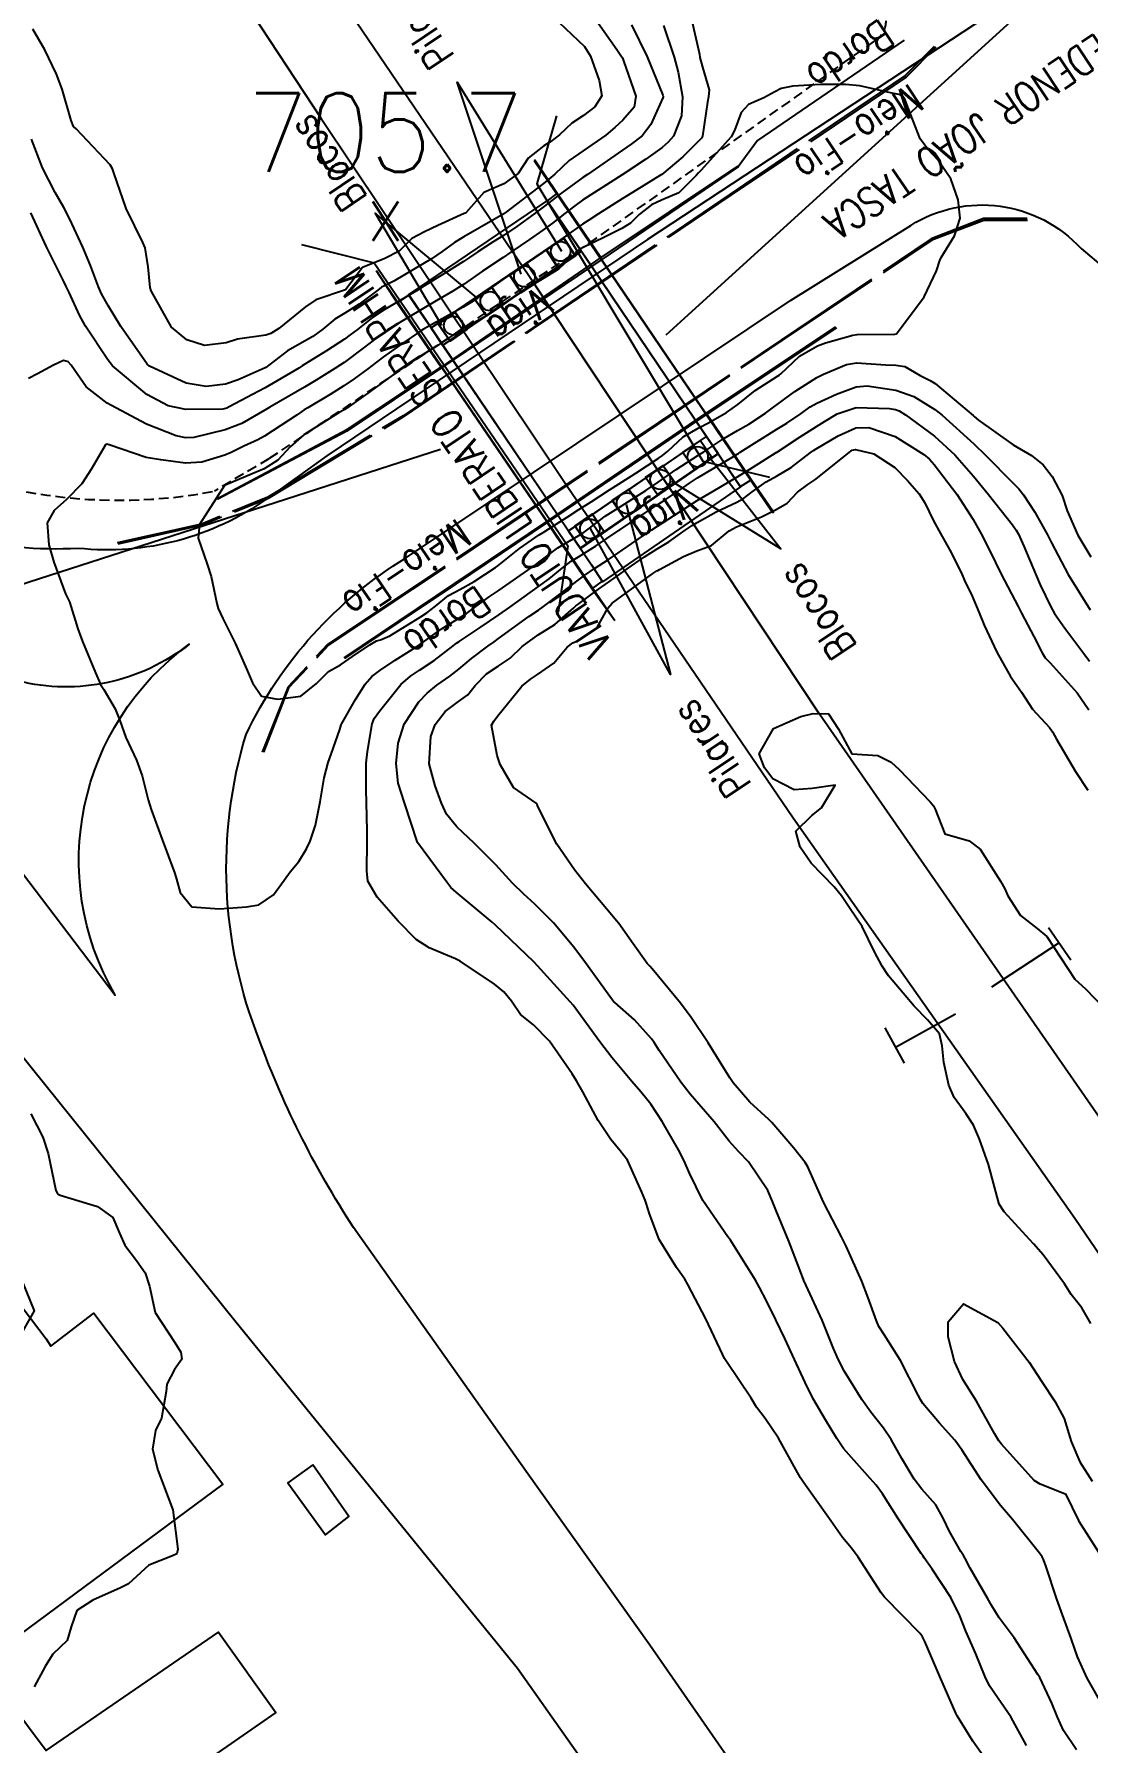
# Model space of a CAD drawing. Header units: metres. Extents: x 292545 to 299085, y 7450245 to 7463078.
# Drawn here: x 298213.5 to 298267, y 7451645.1 to 7451731.9 of the extents above; entities that cross this region are included whole.
import ezdxf
from ezdxf.enums import TextEntityAlignment as Align

# ---------------------------------------------------------------- set-up
doc = ezdxf.new("R2010")
doc.units = ezdxf.units.M
for name, pattern in [('CONTINUO', [0]), ('DASHED', [0.75, 0.5, -0.25]), ('TRACEJADO', [8.7, 8, -0.7])]:
    doc.linetypes.add(name, pattern=pattern)
for name, color, linetype in [('BLOCO', 45, 'Continuous'), ('BORDO', 45, 'CONTINUO'), ('Canteiro', 45, 'DASHED'), ('Curvas de Nivel 1m', 11, 'Continuous'), ('Curvas de Nivel 5m', 15, 'Continuous'), ('Edificações', 30, 'Continuous'), ('Linha Férrea', 20, 'Continuous'), ('MEIO-FIO', 45, 'Continuous'), ('P.I.', 45, 'CONTINUO'), ('PILAR', 45, 'Continuous'), ('Pontes e viadutos', 190, 'Continuous'), ('Pontos Cotados', 45, 'Continuous'), ('Pórtico', 62, 'Continuous'), ('TEXTO', 45, 'Continuous'), ('Vias Primárias', 230, 'Continuous'), ('VIGA', 190, 'Continuous')]:
    doc.layers.add(name, color=color, linetype=linetype)
doc.styles.add('ROMANS', font='romans', dxfattribs={"height": 0.2})
doc.styles.add('Style-STANDARD', font='STANDARD.shx')

# ---------------------------------------------------------------- blocks, each defined once
blk = doc.blocks.new('ELVTXT_71')
at = {"layer": 'Pontos Cotados', "linetype": 'Continuous', "style": 'Style-STANDARD'}
for s, height, p in [('705.7', 4, (0, 4)), ('x', 3, (0, 0))]:
    blk.add_text(s, height=height, dxfattribs=at).set_placement(p, align=Align.MIDDLE_CENTER)

msp = doc.modelspace()

# ---------------------------------------------------------------- linework, layer by layer
at = {"layer": 'BLOCO', "linetype": 'CONTINUO'}
for points in [[(298239.503, 7451720.906, 703.566), (298239.497, 7451720.908, 702.832), (298240.386, 7451721.497, 702.851)], [(298240.085, 7451720.026, 703.559), (298240.085, 7451720.02, 702.832), (298239.497, 7451720.908, 702.832)], [(298240.383, 7451721.488, 703.566), (298240.386, 7451721.497, 702.851), (298240.973, 7451720.607, 702.834)], [(298238.518, 7451720.197, 703.556), (298238.522, 7451720.206, 702.841), (298237.633, 7451719.617, 702.822)], [(298239.1, 7451719.317, 703.567), (298239.108, 7451719.316, 702.824), (298238.522, 7451720.206, 702.841)], [(298240.965, 7451720.609, 703.577), (298240.973, 7451720.607, 702.834), (298240.085, 7451720.02, 702.832)], [(298236.712, 7451719.017, 703.531), (298236.714, 7451719.027, 702.797), (298235.856, 7451718.43, 702.8)], [(298237.307, 7451718.156, 703.531), (298237.32, 7451718.151, 702.797), (298236.714, 7451719.027, 702.797)], [(298237.638, 7451719.615, 703.556), (298237.633, 7451719.617, 702.822), (298238.22, 7451718.729, 702.822)], [(298238.22, 7451718.735, 703.549), (298238.22, 7451718.729, 702.822), (298239.108, 7451719.316, 702.824)], [(298235.86, 7451718.429, 703.542), (298235.856, 7451718.43, 702.8), (298236.456, 7451717.564, 702.805)], [(298236.456, 7451717.567, 703.535), (298236.456, 7451717.564, 702.805), (298237.32, 7451718.151, 702.797)], [(298234.869, 7451717.733, 703.554), (298234.871, 7451717.742, 702.82), (298234.014, 7451717.145, 702.823)], [(298235.465, 7451716.871, 703.554), (298235.477, 7451716.866, 702.82), (298234.871, 7451717.742, 702.82)], [(298234.017, 7451717.144, 703.565), (298234.014, 7451717.145, 702.823), (298234.613, 7451716.279, 702.828)], [(298234.613, 7451716.282, 703.558), (298234.613, 7451716.279, 702.828), (298235.477, 7451716.866, 702.82)], [(298247.298, 7451711.225, 703.565), (298247.302, 7451711.233, 702.793), (298246.419, 7451710.633, 702.801)], [(298247.893, 7451710.367, 703.54), (298247.9, 7451710.365, 702.798), (298247.302, 7451711.233, 702.793)], [(298246.43, 7451710.624, 703.558), (298246.419, 7451710.633, 702.801), (298247.024, 7451709.756, 702.801)], [(298247.025, 7451709.766, 703.558), (298247.024, 7451709.756, 702.801), (298247.9, 7451710.365, 702.798)], [(298245.414, 7451709.959, 703.562), (298245.417, 7451709.967, 702.79), (298244.535, 7451709.367, 702.801)], [(298246.008, 7451709.101, 703.543), (298246.016, 7451709.099, 702.79), (298245.417, 7451709.967, 702.79)], [(298243.686, 7451708.742, 703.537), (298243.688, 7451708.753, 702.783), (298242.842, 7451708.186, 702.785)], [(298244.284, 7451707.855, 703.517), (298244.302, 7451707.85, 702.783), (298243.688, 7451708.753, 702.783)], [(298244.546, 7451709.357, 703.557), (298244.535, 7451709.367, 702.801), (298245.139, 7451708.489, 702.801)], [(298245.14, 7451708.5, 703.557), (298245.139, 7451708.489, 702.801), (298246.016, 7451709.099, 702.79)], [(298242.857, 7451708.185, 703.538), (298242.842, 7451708.186, 702.785), (298243.451, 7451707.287, 702.785)], [(298243.455, 7451707.299, 703.508), (298243.451, 7451707.287, 702.785), (298244.302, 7451707.85, 702.783)], [(298241.823, 7451707.495, 703.532), (298241.825, 7451707.506, 702.778), (298240.941, 7451706.911, 702.78)], [(298240.956, 7451706.91, 703.532), (298240.941, 7451706.911, 702.78), (298241.551, 7451706.013, 702.79)], [(298242.421, 7451706.609, 703.513), (298242.439, 7451706.604, 702.778), (298241.825, 7451707.506, 702.778)], [(298241.554, 7451706.024, 703.513), (298241.551, 7451706.013, 702.79), (298242.439, 7451706.604, 702.778)]]:
    msp.add_polyline3d(points, dxfattribs=at)
for points in [[(298240.965, 7451720.609, 703.577), (298240.383, 7451721.488, 703.566), (298239.503, 7451720.906, 703.566), (298240.085, 7451720.026, 703.559)], [(298238.22, 7451718.735, 703.549), (298239.1, 7451719.317, 703.567), (298238.518, 7451720.197, 703.556), (298237.638, 7451719.615, 703.556)], [(298236.456, 7451717.567, 703.535), (298235.86, 7451718.429, 703.542), (298236.712, 7451719.017, 703.531), (298237.307, 7451718.156, 703.531)], [(298234.613, 7451716.282, 703.558), (298234.017, 7451717.144, 703.565), (298234.869, 7451717.733, 703.554), (298235.465, 7451716.871, 703.554)], [(298247.298, 7451711.225, 703.565), (298246.43, 7451710.624, 703.558), (298247.025, 7451709.766, 703.558), (298247.893, 7451710.367, 703.54)], [(298245.14, 7451708.5, 703.557), (298246.008, 7451709.101, 703.543), (298245.414, 7451709.959, 703.562), (298244.546, 7451709.357, 703.557)], [(298243.455, 7451707.299, 703.508), (298244.284, 7451707.855, 703.517), (298243.686, 7451708.742, 703.537), (298242.857, 7451708.185, 703.538)], [(298241.554, 7451706.024, 703.513), (298242.421, 7451706.609, 703.513), (298241.823, 7451707.495, 703.532), (298240.956, 7451706.91, 703.532)]]:
    msp.add_polyline3d(points, close=True, dxfattribs=at)
at = {"layer": 'BORDO', "linetype": 'CONTINUO'}
for points in [[(298257.651, 7451731.541, 700.226), (298250.213, 7451726.45, 699.549), (298249.227, 7451725.128, 699.443), (298242.319, 7451720.425, 698.98)], [(298249.197, 7451725.162, 699.604), (298242.255, 7451720.516, 699.225)], [(298254.174, 7451717.009, 699.424), (298247.59, 7451712.623, 698.974)], [(298254.223, 7451716.948, 699.538), (298247.647, 7451712.564, 699.202)], [(298234.165, 7451714.952, 699.16), (298229.333, 7451711.753, 699.166), (298222.782, 7451708.255, 699.862)], [(298234.181, 7451714.922, 698.8), (298229.381, 7451711.711, 698.988), (298222.822, 7451708.252, 699.739)], [(298239.5, 7451707.118, 698.841), (298234.807, 7451703.963, 699.009), (298229.215, 7451700.203, 699.464)], [(298239.537, 7451707.07, 699.183), (298234.879, 7451703.931, 699.308), (298229.251, 7451700.17, 699.53)]]:
    msp.add_polyline3d(points, dxfattribs=at)
at = {"layer": 'Canteiro'}
msp.add_lwpolyline([(298256.567, 7451733.214, -0.415748), (298256.129, 7451731.496), (298242.021, 7451721.492), (298225.415, 7451710.302), (298222.66, 7451708.665, -0.16967), (298206.041, 7451711.076), (298195.503, 7451720.724), (298184.59, 7451732.993, -0.165764), (298181.518, 7451760.729, -0.09282), (298186.34, 7451774.595), (298199.974, 7451782.414, -0.315888), (298205.53, 7451782.207, 0.083652), (298211.359, 7451779.155, 0.077936), (298245.613, 7451765.281, -0.411119), (298246.786, 7451764.324, 0.049147), (298250.419, 7451748.513, 0.037256), (298256.567, 7451733.214, 0.078288)], format="xyb", dxfattribs=at)
at = {"layer": 'Curvas de Nivel 1m', "flags": 128}
for points, elevation in [([(298245.447, 7451732.293), (298245.977, 7451730.684), (298246.182, 7451729.916), (298246.407, 7451728.68), (298246.356, 7451727.712), (298245.944, 7451726.684), (298245.687, 7451726.369), (298245.367, 7451726.1), (298244.553, 7451725.506), (298243.353, 7451724.722), (298243.337, 7451724.71), (298241.34, 7451723.426), (298240.938, 7451723.143), (298240.431, 7451722.749), (298239.815, 7451722.266), (298239.32, 7451721.909), (298238.649, 7451721.434), (298237.702, 7451720.784), (298237.3, 7451720.515), (298236.266, 7451719.828), (298235.286, 7451719.155), (298235.077, 7451719.02), (298234.749, 7451718.815), (298233.829, 7451718.273), (298233.274, 7451717.95), (298231.441, 7451716.857), (298231.334, 7451716.787), (298231.261, 7451716.734), (298230.208, 7451715.911), (298229.238, 7451715.194), (298229.049, 7451715.068), (298228.762, 7451714.885), (298227.823, 7451714.298), (298227.223, 7451713.942), (298225.463, 7451712.926), (298225.211, 7451712.776), (298224.043, 7451712.103), (298223.201, 7451711.768), (298221.602, 7451711.379), (298221.197, 7451711.364), (298220.707, 7451711.476), (298219.204, 7451712.064), (298217.396, 7451713.018), (298217.214, 7451713.124), (298216.145, 7451713.959), (298215.382, 7451715.048), (298215.236, 7451715.232), (298214.988, 7451715.301), (298214.493, 7451715.057), (298213.675, 7451714.619), (298213.226, 7451714.375)], 702), ([(298243.82, 7451732.333), (298244.619, 7451730.698), (298245.404, 7451728.754), (298245.422, 7451728.69), (298245.421, 7451728.672), (298245.402, 7451728.618), (298244.804, 7451727.273), (298244.353, 7451726.7), (298243.808, 7451726.266), (298243.365, 7451725.96), (298241.588, 7451724.736), (298241.351, 7451724.576), (298240.287, 7451723.807), (298239.336, 7451723.08), (298238.93, 7451722.766), (298238.003, 7451722.1), (298237.316, 7451721.643), (298236.793, 7451721.313), (298236.018, 7451720.803), (298235.594, 7451720.513), (298235.298, 7451720.321), (298234.376, 7451719.735), (298233.285, 7451719.061), (298232.914, 7451718.836), (298231.273, 7451717.871), (298230.668, 7451717.467), (298229.911, 7451716.874), (298229.548, 7451716.588), (298229.255, 7451716.378), (298228.344, 7451715.791), (298227.236, 7451715.1), (298227.114, 7451715.023), (298226.932, 7451714.905), (298225.223, 7451713.903), (298224.586, 7451713.57), (298223.402, 7451712.948), (298223.281, 7451712.88), (298223.212, 7451712.854), (298223.089, 7451712.829), (298221.211, 7451712.812), (298220.309, 7451712.989), (298219.219, 7451713.564), (298217.487, 7451715.017), (298217.237, 7451715.321), (298216.11, 7451717.037), (298215.812, 7451717.586), (298215.28, 7451718.751), (298215.134, 7451719.051), (298214.972, 7451719.369), (298214.14, 7451721.062), (298213.33, 7451722.78)], 703), ([(298241.907, 7451732.733), (298243.072, 7451731.072), (298243.313, 7451730.712), (298243.355, 7451730.644), (298243.421, 7451730.506), (298244.044, 7451728.704), (298243.949, 7451728.15), (298243.385, 7451727.493), (298242.977, 7451727.118), (298242.525, 7451726.723), (298241.365, 7451725.928), (298240.659, 7451725.447), (298239.923, 7451724.754), (298239.62, 7451724.487), (298239.348, 7451724.282), (298237.405, 7451722.789), (298237.366, 7451722.756), (298237.332, 7451722.739), (298236.1, 7451722.024), (298235.314, 7451721.562), (298234.845, 7451721.279), (298234.203, 7451720.821), (298233.67, 7451720.456), (298233.297, 7451720.229), (298231.751, 7451719.316), (298231.285, 7451719.086), (298231.136, 7451719.009), (298230.943, 7451718.863), (298229.992, 7451718.156), (298229.271, 7451717.694), (298228.769, 7451717.384), (298228.15, 7451716.891), (298227.643, 7451716.511), (298227.254, 7451716.293), (298226.37, 7451715.789), (298225.261, 7451714.93), (298225.233, 7451714.913), (298223.855, 7451714.316), (298223.224, 7451714.098), (298222.229, 7451713.971), (298221.225, 7451714.15), (298219.365, 7451714.999), (298219.235, 7451715.112), (298217.911, 7451717.014), (298217.273, 7451718.049), (298216.927, 7451718.672), (298216.774, 7451719.028), (298216.37, 7451720.11), (298215.984, 7451721.04), (298215.324, 7451722.457), (298215.015, 7451723.053), (298214.574, 7451723.824), (298213.934, 7451725.064), (298213.375, 7451726.52)], 704), ([(298246.851, 7451732.676), (298247.263, 7451730.834), (298247.293, 7451730.671), (298247.418, 7451730.171), (298247.761, 7451729.019), (298247.728, 7451728.665), (298247.672, 7451728.393), (298247.426, 7451726.669), (298247.372, 7451726.572), (298246.42, 7451725.622), (298245.353, 7451724.728), (298245.33, 7451724.714), (298245.297, 7451724.691), (298244.093, 7451723.955), (298243.341, 7451723.49), (298242.147, 7451722.728), (298241.647, 7451722.417), (298241.325, 7451722.206), (298240.468, 7451721.596), (298239.303, 7451720.774), (298237.289, 7451719.401), (298236.928, 7451719.152), (298236.445, 7451718.798), (298235.778, 7451718.305), (298235.275, 7451717.999), (298234.511, 7451717.577), (298233.263, 7451716.882), (298233.184, 7451716.831), (298232.053, 7451716.046), (298231.242, 7451715.477), (298230.886, 7451715.215), (298230.433, 7451714.868), (298229.745, 7451714.358), (298229.224, 7451714.002), (298228.532, 7451713.575), (298227.392, 7451712.898), (298227.212, 7451712.786), (298226.845, 7451712.541), (298225.198, 7451711.452), (298224.863, 7451711.267), (298224.151, 7451710.94), (298223.511, 7451710.624), (298223.186, 7451710.487), (298222.011, 7451710.137), (298221.179, 7451710.084), (298219.93, 7451710.244), (298219.184, 7451710.375), (298217.304, 7451711.019), (298217.193, 7451711.041), (298217.126, 7451711.021), (298216.41, 7451709.796), (298215.929, 7451709.039), (298215.155, 7451708.239), (298214.52, 7451707.685), (298214.173, 7451707.06), (298214.248, 7451705.937), (298214.508, 7451705.056), (298215.097, 7451703.458), (298215.235, 7451703.188), (298215.299, 7451703.047), (298215.723, 7451701.684), (298215.952, 7451701.037), (298216.623, 7451699.452), (298216.804, 7451699.024), (298216.879, 7451698.86), (298217.039, 7451698.595), (298217.625, 7451697.617), (298217.853, 7451697.018), (298218.156, 7451696.155), (298218.7, 7451695.005), (298218.991, 7451694.215), (298219.299, 7451692.997), (298219.452, 7451692.512), (298220, 7451690.99), (298220.641, 7451689.269), (298220.733, 7451688.982), (298220.916, 7451688.297), (298221.508, 7451687.57), (298222.908, 7451687.463), (298224.283, 7451687.562), (298224.91, 7451687.677), (298225.653, 7451688.185), (298226.197, 7451688.917), (298226.505, 7451689.338), (298226.937, 7451689.877), (298227.331, 7451690.52), (298227.505, 7451690.902), (298227.776, 7451691.713), (298228.026, 7451692.894), (298228.216, 7451694.122), (298228.426, 7451694.889), (298228.575, 7451695.311), (298229.018, 7451696.56), (298229.088, 7451696.813), (298229.114, 7451696.879), (298229.809, 7451698.098), (298230.304, 7451698.867), (298230.649, 7451699.264), (298231.054, 7451699.567), (298231.824, 7451700.086), (298233.007, 7451700.831), (298233.073, 7451700.874), (298234.211, 7451701.69), (298235.087, 7451702.232), (298235.442, 7451702.454), (298235.924, 7451702.802), (298236.595, 7451703.298), (298237.101, 7451703.646), (298238.731, 7451704.766), (298238.95, 7451704.928), (298239.117, 7451705.061), (298240.086, 7451705.793), (298241.138, 7451706.413), (298241.343, 7451706.535), (298241.62, 7451706.735), (298242.491, 7451707.386), (298243.154, 7451707.822), (298244.544, 7451708.699), (298245.167, 7451709.124), (298246.093, 7451709.762), (298247.181, 7451710.466), (298247.491, 7451710.665), (298248.51, 7451711.333), (298249.199, 7451711.733), (298249.771, 7451712.068), (298250.621, 7451712.626), (298250.961, 7451712.877), (298251.217, 7451713.068), (298252.116, 7451713.72), (298253.231, 7451714.422), (298253.564, 7451714.595), (298254.73, 7451715.088), (298255.242, 7451715.174), (298256.724, 7451715.072), (298257.241, 7451715.058), (298257.688, 7451714.994), (298258.473, 7451714.531), (298258.981, 7451714.274), (298259.229, 7451714.126), (298261.165, 7451712.5), (298261.212, 7451712.457), (298261.436, 7451712.272), (298263.191, 7451711.021), (298264.115, 7451710.466), (298264.714, 7451709.992), (298265.172, 7451709.404), (298265.674, 7451708.445), (298265.927, 7451707.67), (298266.462, 7451706.437), (298267.126, 7451705.324)], 701), ([(298261.66, 7451644.491), (298261.138, 7451645.226), (298260.422, 7451646.382), (298260.353, 7451646.511), (298260.283, 7451646.653), (298259.47, 7451648.52), (298258.704, 7451650.293), (298258.591, 7451650.529), (298258.475, 7451650.695), (298256.662, 7451652.548), (298256.496, 7451652.758), (298255.328, 7451654.568), (298254.975, 7451655.021), (298254.533, 7451655.574), (298253.818, 7451656.587), (298252.56, 7451658.344), (298252.389, 7451658.602), (298252.15, 7451659.023), (298251.273, 7451660.613), (298250.603, 7451661.607), (298250.167, 7451662.186), (298249.889, 7451662.631), (298248.641, 7451664.505), (298248.542, 7451664.651), (298248.43, 7451664.867), (298247.588, 7451666.661), (298246.68, 7451668.405), (298246.522, 7451668.672), (298246.104, 7451669.263), (298245.229, 7451670.685), (298244.726, 7451671.999), (298244.567, 7451672.528), (298244.51, 7451672.693), (298244.347, 7451673.088), (298243.613, 7451674.707), (298243.251, 7451675.196), (298242.773, 7451675.762), (298242.12, 7451676.727), (298241.348, 7451678.184), (298241.034, 7451678.738), (298240.808, 7451679.088), (298239.663, 7451680.752), (298238.841, 7451681.589), (298238.187, 7451682.11), (298237.731, 7451682.777), (298237.334, 7451683.259), (298236.861, 7451683.639), (298235.131, 7451684.808), (298234.884, 7451684.936), (298233.543, 7451685.484), (298232.894, 7451685.915), (298231.973, 7451686.849), (298230.915, 7451688.061), (298230.445, 7451688.865), (298230.393, 7451689.403), (298230.397, 7451690.866), (298230.398, 7451691.427), (298230.373, 7451692.866), (298230.352, 7451693.494), (298230.359, 7451694.866), (298230.418, 7451695.449), (298230.663, 7451696.864), (298230.768, 7451697.12), (298231.029, 7451697.495), (298232.12, 7451698.844), (298232.605, 7451699.281), (298233.054, 7451699.576), (298233.806, 7451700.078), (298234.762, 7451700.813), (298234.943, 7451700.943), (298235.075, 7451701.034), (298236.142, 7451701.739), (298237.089, 7451702.395), (298237.637, 7451702.782), (298239.104, 7451703.82), (298239.643, 7451704.219), (298240.3, 7451704.748), (298240.759, 7451705.102), (298241.122, 7451705.335), (298241.991, 7451705.871), (298243.142, 7451706.651), (298243.183, 7451706.679), (298243.24, 7451706.719), (298245.156, 7451707.979), (298245.585, 7451708.26), (298246.199, 7451708.68), (298246.767, 7451709.074), (298247.17, 7451709.331), (298248.906, 7451710.37), (298249.182, 7451710.539), (298249.247, 7451710.575), (298249.341, 7451710.638), (298250.475, 7451711.345), (298251.201, 7451711.805), (298251.7, 7451712.121), (298252.424, 7451712.608), (298252.886, 7451712.934), (298253.218, 7451713.127), (298254.222, 7451713.584), (298255.227, 7451713.959), (298255.781, 7451714.011), (298257.225, 7451713.783), (298258.151, 7451713.464), (298259.216, 7451712.814), (298259.577, 7451712.516), (298261.191, 7451711.065), (298261.78, 7451710.494), (298263.169, 7451709.086), (298263.474, 7451708.784), (298263.715, 7451708.472), (298264.283, 7451707.591), (298264.928, 7451706.453), (298265.137, 7451706.032), (298265.983, 7451704.441), (298267.095, 7451702.644)], 702), ([(298263.86, 7451645.014), (298263.064, 7451646.474), (298262.432, 7451647.392), (298261.986, 7451648.035), (298261.764, 7451648.49), (298261.288, 7451649.67), (298260.923, 7451650.503), (298260.789, 7451650.819), (298260.484, 7451651.594), (298260.032, 7451652.515), (298259.083, 7451653.956), (298258.672, 7451654.529), (298258.615, 7451654.62), (298258.525, 7451654.763), (298257.343, 7451656.542), (298256.555, 7451657.79), (298256.236, 7451658.231), (298255.933, 7451658.559), (298254.585, 7451660.084), (298254.234, 7451660.584), (298253.661, 7451661.531), (298253.045, 7451662.596), (298252.625, 7451663.439), (298252.092, 7451664.606), (298251.6, 7451665.664), (298251.149, 7451666.615), (298250.673, 7451667.583), (298250.316, 7451668.262), (298250.108, 7451668.629), (298249.094, 7451670.257), (298248.847, 7451670.648), (298248.791, 7451670.726), (298248.715, 7451670.824), (298247.447, 7451672.663), (298246.754, 7451674.055), (298246.492, 7451674.673), (298246.202, 7451675.242), (298245.373, 7451676.684), (298244.792, 7451677.556), (298244.288, 7451678.188), (298243.839, 7451678.704), (298242.821, 7451679.923), (298242.219, 7451680.726), (298240.851, 7451682.576), (298240.714, 7451682.741), (298238.873, 7451684.76), (298236.901, 7451686.654), (298236.751, 7451686.792), (298234.918, 7451688.311), (298234.659, 7451688.552), (298234.444, 7451688.817), (298232.953, 7451690.84), (298232.302, 7451692.847), (298231.983, 7451693.845), (298231.877, 7451694.847), (298231.972, 7451695.883), (298232.284, 7451696.841), (298233.034, 7451697.965), (298233.451, 7451698.414), (298233.948, 7451698.821), (298234.592, 7451699.272), (298235.055, 7451699.63), (298235.704, 7451700.163), (298236.529, 7451700.795), (298236.846, 7451701.022), (298237.077, 7451701.18), (298238.615, 7451702.294), (298239.092, 7451702.626), (298239.169, 7451702.682), (298239.278, 7451702.758), (298240.312, 7451703.537), (298241.107, 7451704.15), (298241.444, 7451704.402), (298241.938, 7451704.732), (298242.653, 7451705.192), (298243.125, 7451705.508), (298243.837, 7451706.005), (298244.852, 7451706.694), (298245.145, 7451706.883), (298246.236, 7451707.595), (298247.158, 7451708.186), (298247.957, 7451708.658), (298249.17, 7451709.373), (298249.952, 7451709.855), (298251.161, 7451710.62), (298251.176, 7451710.627), (298252.381, 7451711.423), (298253.203, 7451711.946), (298253.608, 7451712.193), (298254.254, 7451712.584), (298255.216, 7451712.903), (298256.911, 7451712.858), (298257.215, 7451712.805), (298257.404, 7451712.737), (298257.724, 7451712.542), (298259.197, 7451711.454), (298260.226, 7451710.51), (298261.172, 7451709.429), (298261.938, 7451708.492), (298263.148, 7451706.953), (298263.346, 7451706.678), (298263.462, 7451706.475), (298263.732, 7451705.873), (298264.319, 7451704.462), (298264.565, 7451703.916), (298265.096, 7451702.8), (298265.293, 7451702.448), (298265.817, 7451701.708), (298266.773, 7451700.433), (298267.059, 7451700.039)], 703), ([(298266.407, 7451644.794), (298265.748, 7451645.772), (298265.43, 7451646.445), (298265.145, 7451647.164), (298264.534, 7451648.459), (298264.445, 7451648.622), (298263.241, 7451650.472), (298262.483, 7451651.496), (298262.102, 7451652.099), (298261.888, 7451652.489), (298261.01, 7451654.008), (298260.754, 7451654.507), (298260.668, 7451654.652), (298260.526, 7451654.852), (298259.936, 7451655.908), (298259.652, 7451656.513), (298259.255, 7451657.225), (298258.558, 7451658.027), (298258.16, 7451658.534), (298257.539, 7451659.58), (298257.001, 7451660.546), (298256.599, 7451661.123), (298255.972, 7451661.925), (298255.514, 7451662.566), (298254.634, 7451663.993), (298254.325, 7451664.583), (298254.075, 7451665.159), (298253.49, 7451666.592), (298252.681, 7451668.36), (298252.567, 7451668.601), (298252.49, 7451668.798), (298251.802, 7451670.609), (298251.151, 7451672.193), (298250.976, 7451672.618), (298250.741, 7451673.173), (298249.764, 7451674.635), (298249.258, 7451675.133), (298248.773, 7451675.681), (298248.012, 7451676.658), (298246.797, 7451678.072), (298246.325, 7451678.675), (298245.231, 7451680.282), (298244.963, 7451680.689), (298244.835, 7451680.869), (298243.979, 7451681.838), (298242.972, 7451682.718), (298242.907, 7451682.773), (298242.854, 7451682.837), (298241.492, 7451684.734), (298240.885, 7451685.53), (298239.854, 7451686.75), (298238.912, 7451687.7), (298238.354, 7451688.205), (298237.785, 7451688.777), (298236.936, 7451689.693), (298235.841, 7451690.801), (298234.961, 7451691.636), (298234.427, 7451692.277), (298234.18, 7451692.822), (298233.858, 7451693.703), (298233.556, 7451694.824), (298233.628, 7451696.21), (298233.856, 7451696.822), (298234.371, 7451697.475), (298235.035, 7451697.981), (298235.51, 7451698.334), (298235.893, 7451698.801), (298236.461, 7451699.386), (298237.058, 7451699.784), (298237.664, 7451700.181), (298238.275, 7451700.772), (298239.079, 7451701.379), (298239.932, 7451701.904), (298240.889, 7451702.742), (298240.997, 7451702.837), (298241.095, 7451702.911), (298242.149, 7451703.683), (298243.109, 7451704.362), (298243.606, 7451704.713), (298244.487, 7451705.335), (298245.129, 7451705.74), (298245.721, 7451706.097), (298246.539, 7451706.676), (298246.893, 7451706.925), (298247.147, 7451707.08), (298248.108, 7451707.611), (298249.158, 7451708.112), (298249.503, 7451708.294), (298249.948, 7451708.632), (298250.657, 7451709.136), (298251.171, 7451709.427), (298251.928, 7451709.86), (298252.885, 7451710.603), (298253.054, 7451710.732), (298253.186, 7451710.811), (298254.305, 7451711.475), (298255.202, 7451711.875), (298255.871, 7451711.896), (298257.196, 7451711.441), (298258.662, 7451710.528), (298258.939, 7451710.283), (298259.178, 7451710.02), (298260.327, 7451708.508), (298261.15, 7451707.223), (298261.57, 7451706.496), (298262.026, 7451705.594), (298262.562, 7451704.486), (298263.103, 7451703.45), (298263.436, 7451702.815), (298263.616, 7451702.472), (298264.244, 7451701.293), (298264.651, 7451700.456), (298264.812, 7451700.205), (298265.058, 7451699.945), (298266.43, 7451698.436), (298267.034, 7451697.561)], 704), ([(298267.137, 7451666.425), (298266.671, 7451667.221), (298266.134, 7451667.895), (298265.791, 7451668.443), (298264.705, 7451669.919), (298264.214, 7451670.465), (298262.729, 7451672.101), (298262.485, 7451672.482), (298262.371, 7451672.849), (298261.931, 7451674.488), (298261.477, 7451675.788), (298261.177, 7451676.496), (298260.789, 7451677.083), (298260.185, 7451677.897), (298259.929, 7451678.513), (298259.661, 7451679.677), (298259.583, 7451680.519), (298259.445, 7451681.127), (298258.846, 7451681.836), (298258.156, 7451682.537), (298256.868, 7451684.066), (298256.537, 7451684.553), (298256.149, 7451685.292), (298255.517, 7451686.564), (298254.912, 7451687.476), (298254.473, 7451688.131), (298254.108, 7451688.582), (298252.941, 7451689.794), (298252.378, 7451690.606), (298252.163, 7451691.406), (298252.969, 7451692.205), (298253.461, 7451692.593), (298254.151, 7451693.749), (298252.983, 7451693.57), (298252.082, 7451693.509), (298250.987, 7451694.072), (298250.57, 7451694.624), (298250.295, 7451695.335), (298251.023, 7451696.62), (298252.415, 7451697.22), (298253.031, 7451697.376), (298253.813, 7451697.371), (298254.319, 7451696.581), (298255.004, 7451695.34), (298256.316, 7451695.244), (298256.998, 7451694.912), (298257.399, 7451694.546), (298258.977, 7451692.895), (298259.143, 7451692.696), (298259.226, 7451692.526), (298259.714, 7451691.272), (298260.957, 7451690.923), (298261.511, 7451690.494), (298262.541, 7451688.872), (298262.759, 7451688.482), (298262.919, 7451688.128), (298263.567, 7451687.127), (298264.407, 7451686.465), (298264.897, 7451686.068), (298265.964, 7451684.444), (298266.323, 7451683.893), (298266.863, 7451683.401), (298267.797, 7451682.421)], 706), ([(298213.333, 7451677.064), (298213.941, 7451675.889), (298214.214, 7451675.055), (298214.603, 7451673.183), (298214.673, 7451673.051), (298214.732, 7451672.994), (298214.834, 7451672.947), (298216.726, 7451672.356), (298217.506, 7451671.803), (298217.845, 7451671.013), (298218.106, 7451670.408), (298218.699, 7451669.63), (298219.142, 7451668.996), (298219.358, 7451668.318), (298219.643, 7451666.99), (298220.648, 7451665.461), (298220.957, 7451664.977), (298220.993, 7451664.621), (298220.63, 7451664.089), (298220.247, 7451663.355), (298220.204, 7451662.984), (298219.962, 7451661.624), (298219.668, 7451660.989), (298219.519, 7451660.055), (298219.776, 7451658.988), (298220.543, 7451656.98), (298220.804, 7451654.977), (298220.752, 7451654.745), (298220.518, 7451654.639), (298219.333, 7451654.169), (298218.499, 7451653.404), (298218.289, 7451653.21), (298217.891, 7451653.009), (298216.487, 7451652.395), (298215.664, 7451651.86), (298215.386, 7451651.041), (298215.173, 7451650.335), (298214.459, 7451649.648), (298214.089, 7451649.055), (298213.504, 7451647.997)], 702), ([(298212.693, 7451669.07), (298213.513, 7451667.062), (298212.648, 7451665.541)], 703), ([(298267.792, 7451654.417), (298266.542, 7451656.38), (298266.524, 7451656.411), (298266.515, 7451656.43), (298265.873, 7451657.757), (298264.561, 7451658.267), (298264.26, 7451658.463), (298262.59, 7451660.311), (298262.46, 7451660.481), (298262.239, 7451660.841), (298261.328, 7451662.493), (298260.629, 7451663.589), (298260.209, 7451664.507), (298259.893, 7451665.75), (298259.893, 7451666.512), (298260.672, 7451667.426), (298262.407, 7451666.483), (298262.66, 7451666.194), (298264.004, 7451664.466), (298264.629, 7451663.509), (298265.327, 7451662.449), (298265.769, 7451661.607), (298266.125, 7451660.437), (298266.578, 7451659.409), (298267.191, 7451658.424)], 706)]:
    msp.add_lwpolyline(points, dxfattribs=dict(at, elevation=elevation))
at = {"layer": 'Curvas de Nivel 5m', "elevation": 705, "flags": 128}
for points in [[(298239.824, 7451732.756), (298241.43, 7451731.232), (298241.743, 7451730.735), (298242.178, 7451729.496), (298242.316, 7451728.726), (298241.966, 7451728.16), (298241.388, 7451727.718), (298240.786, 7451727.342), (298240.159, 7451726.752), (298239.727, 7451726.398), (298239.367, 7451726.18), (298238.568, 7451725.565), (298238.062, 7451724.779), (298237.348, 7451724.25), (298236.325, 7451723.819), (298235.422, 7451722.809), (298235.376, 7451722.766), (298235.332, 7451722.746), (298233.999, 7451722.147), (298233.318, 7451721.823), (298232.677, 7451721.475), (298232.023, 7451720.849), (298231.299, 7451720.468), (298230.161, 7451720.005), (298229.299, 7451718.88), (298227.805, 7451718.367), (298227.274, 7451718.022), (298225.927, 7451716.92), (298225.521, 7451716.664), (298225.258, 7451716.577), (298223.829, 7451716.37), (298223.252, 7451716.189), (298222.158, 7451716.058), (298221.253, 7451716.347), (298220.483, 7451716.988), (298219.443, 7451718.836), (298219.392, 7451718.999), (298219.293, 7451720.05), (298219.133, 7451721.002), (298219.027, 7451721.283), (298218.169, 7451723.012), (298217.549, 7451724.82), (298217.48, 7451725.019), (298217.356, 7451725.22), (298215.637, 7451727.046), (298215.51, 7451727.173), (298215.387, 7451727.472), (298214.929, 7451729.055), (298214.646, 7451729.822), (298214.041, 7451731.064), (298213.438, 7451732.105)], [(298267.637, 7451647.212), (298266.949, 7451648.425), (298266.459, 7451649.513), (298266.123, 7451650.435), (298265.686, 7451651.643), (298265.396, 7451652.446), (298264.849, 7451654.124), (298264.732, 7451654.457), (298264.661, 7451654.595), (298264.526, 7451654.78), (298263.146, 7451656.474), (298262.55, 7451657.197), (298261.556, 7451658.49), (298260.586, 7451660.017), (298260.223, 7451660.506), (298259.445, 7451661.361), (298258.611, 7451662.369), (298258.503, 7451662.531), (298258.365, 7451662.785), (298257.477, 7451664.542), (298256.656, 7451665.836), (298256.378, 7451666.272), (298256.25, 7451666.556), (298255.837, 7451667.725), (298255.509, 7451668.568), (298254.709, 7451670.352), (298254.598, 7451670.581), (298254.475, 7451670.823), (298253.567, 7451672.592), (298253.301, 7451673.154), (298252.76, 7451674.379), (298252.625, 7451674.601), (298252.06, 7451675.317), (298250.947, 7451676.618), (298250.784, 7451676.773), (298249.818, 7451677.66), (298248.97, 7451678.647), (298248.807, 7451678.889), (298247.714, 7451680.661), (298246.846, 7451681.959), (298246.304, 7451682.675), (298244.87, 7451684.424), (298244.743, 7451684.563), (298244.621, 7451684.694), (298243.906, 7451685.687), (298243.172, 7451686.716), (298243.052, 7451686.865), (298242.906, 7451687.04), (298241.49, 7451688.734), (298240.933, 7451689.443), (298240.034, 7451690.749), (298239.071, 7451692.66), (298239.024, 7451692.759), (298238.974, 7451692.824), (298237.828, 7451693.624), (298237.159, 7451694.788), (298237, 7451695.255), (298236.709, 7451696.793), (298236.83, 7451696.987), (298237.027, 7451697.247), (298238.247, 7451698.772), (298238.693, 7451699.12), (298239.052, 7451699.355), (298239.879, 7451699.934), (298240.554, 7451700.745), (298240.849, 7451700.969), (298241.076, 7451701.075), (298242.077, 7451701.736), (298242.618, 7451702.725), (298242.837, 7451702.981), (298243.097, 7451703.167), (298244.899, 7451704.481), (298245.112, 7451704.613), (298245.162, 7451704.64), (298245.237, 7451704.689), (298246.459, 7451705.341), (298247.127, 7451705.627), (298247.883, 7451705.907), (298248.777, 7451706.645), (298249.145, 7451706.85), (298250.418, 7451707.359), (298251.154, 7451707.731), (298251.714, 7451708.058), (298252.238, 7451708.609), (298252.77, 7451709.001), (298253.17, 7451709.276), (298254.79, 7451710.576), (298255.023, 7451710.735), (298255.186, 7451710.773), (298256.113, 7451710.561), (298257.176, 7451709.868), (298257.826, 7451709.197), (298258.413, 7451708.531), (298258.702, 7451708.071), (298259.149, 7451707.156), (298259.495, 7451706.516), (298259.975, 7451705.667), (298260.561, 7451704.508), (298260.725, 7451704.122), (298261.101, 7451703.342), (298261.456, 7451702.496), (298261.716, 7451701.861), (298262.358, 7451700.487), (298263.051, 7451699.253), (298263.376, 7451698.804), (298263.615, 7451698.471), (298264.166, 7451697.595), (298265.025, 7451696.666), (298265.184, 7451696.448), (298265.393, 7451696.071), (298266.351, 7451694.436), (298266.983, 7451693.486)]]:
    msp.add_lwpolyline(points, dxfattribs=at)
at = {"layer": 'Curvas de Nivel 5m', "elevation": 700, "flags": 128}
msp.add_lwpolyline([(298257.568, 7451728.711), (298257.405, 7451728.783), (298257.111, 7451728.848), (298255.409, 7451729.228), (298254.687, 7451729.3), (298253.41, 7451729.303), (298252.005, 7451729.207), (298251.408, 7451729.09), (298251.095, 7451728.934), (298250.541, 7451728.629), (298249.748, 7451728.286), (298249.392, 7451727.883), (298249.05, 7451726.972), (298248.872, 7451726.648), (298247.356, 7451724.943), (298247.217, 7451724.809), (298247.093, 7451724.673), (298246.22, 7451723.805), (298245.34, 7451723.427), (298244.834, 7451723.199), (298244.215, 7451722.701), (298243.768, 7451722.264), (298243.322, 7451721.995), (298242.476, 7451721.562), (298241.307, 7451720.995), (298241.147, 7451720.9), (298240.972, 7451720.743), (298240.12, 7451719.926), (298239.289, 7451719.413), (298238.208, 7451718.776), (298237.276, 7451718.105), (298236.498, 7451717.571), (298235.264, 7451716.904), (298235.201, 7451716.873), (298235.105, 7451716.812), (298234.007, 7451716.068), (298233.244, 7451715.6), (298232.775, 7451715.302), (298232.118, 7451714.847), (298231.226, 7451714.206), (298230.447, 7451713.642), (298229.365, 7451712.878), (298229.28, 7451712.812), (298229.212, 7451712.77), (298228.978, 7451712.651), (298227.199, 7451711.517), (298226.502, 7451710.917), (298225.876, 7451710.229), (298225.176, 7451709.792), (298224.572, 7451709.536), (298223.163, 7451708.95), (298221.901, 7451706.969), (298221.828, 7451706.274), (298222.289, 7451704.962), (298222.482, 7451704.335), (298222.775, 7451702.955), (298222.851, 7451702.714), (298223.085, 7451702.207), (298223.702, 7451700.944), (298224.234, 7451699.759), (298224.592, 7451698.935), (298225.036, 7451698.263), (298225.852, 7451698.104), (298227.036, 7451698.264), (298227.832, 7451698.898), (298228.436, 7451699.505), (298229.058, 7451699.855), (298229.666, 7451700.272), (298230.532, 7451700.865), (298230.873, 7451701.063), (298231.076, 7451701.126), (298231.547, 7451701.322), (298233.087, 7451702.27), (298233.428, 7451702.488), (298233.871, 7451702.822), (298234.54, 7451703.374), (298235.102, 7451703.67), (298235.831, 7451704.077), (298236.916, 7451704.792), (298237.034, 7451704.871), (298237.115, 7451704.939), (298238.143, 7451705.759), (298239.138, 7451706.44), (298239.334, 7451706.565), (298239.632, 7451706.755), (298240.551, 7451707.344), (298241.153, 7451707.727), (298241.767, 7451708.123), (298242.695, 7451708.725), (298243.166, 7451709.02), (298244.043, 7451709.578), (298245.179, 7451710.321), (298245.399, 7451710.469), (298245.657, 7451710.685), (298246.448, 7451711.424), (298247.201, 7451711.863), (298247.734, 7451712.133), (298248.636, 7451712.649), (298249.217, 7451713.066), (298250.087, 7451713.769), (298251.232, 7451714.5), (298251.306, 7451714.546), (298251.391, 7451714.618), (298252.347, 7451715.509), (298253.255, 7451716.043), (298253.662, 7451716.189), (298255.051, 7451716.573), (298255.263, 7451716.613), (298257.187, 7451716.627), (298257.264, 7451716.649), (298258.678, 7451718.529), (298259.296, 7451719.849), (298259.458, 7451720.362), (298259.534, 7451720.518), (298260.214, 7451721.616), (298260.5, 7451722.508), (298260.401, 7451723.451), (298260.02, 7451724.513), (298259.362, 7451725.475), (298258.864, 7451726.023), (298258.472, 7451726.534), (298257.878, 7451728.061), (298257.683, 7451728.546)], close=True, dxfattribs=at)
at = {"layer": 'Edificações'}
for points in [[(298206.757, 7451675.323), (298214.118, 7451665.653), (298214.356, 7451665.279), (298216.533, 7451666.952), (298223.085, 7451658.268), (298209.931, 7451648.54)], [(298211.265, 7451648.56), (298214.111, 7451644.755), (298222.868, 7451650.758), (298225.767, 7451646.69), (298208.354, 7451634.604)]]:
    msp.add_lwpolyline(points, dxfattribs=at)
msp.add_lwpolyline([(298227.641, 7451659.25), (298226.373, 7451658.341), (298228.292, 7451655.707), (298229.477, 7451656.632)], close=True, dxfattribs=at)
at = {"layer": 'Linha Férrea', "linetype": 'Continuous'}
for points in [[(298281.471, 7451656.925), (298271.697, 7451670.931), (298253.352, 7451697.351), (298238.891, 7451719.17), (298221.152, 7451745.286), (298218.071, 7451749.95), (298217.29, 7451751.255), (298204.181, 7451770.66)], [(298213.138, 7451749.95), (298218.046, 7451742.821), (298228.068, 7451727.577), (298240.517, 7451708.964), (298252.017, 7451692.078), (298266.314, 7451671.769), (298282.79, 7451647.608), (298293.13, 7451632.017), (298303.418, 7451616.687), (298316.068, 7451597.95), (298328.139, 7451580.264), (298342.783, 7451558.9), (298355.799, 7451540.372), (298367.555, 7451522.526), (298376.985, 7451508.896)]]:
    msp.add_lwpolyline(points, dxfattribs=at)
at = {"layer": 'MEIO-FIO', "linetype": 'TRACEJADO', "flags": 128}
for points in [[(298259.177, 7451731.23), (298257.705, 7451729.754), (298248.82, 7451723.737), (298238.818, 7451716.954), (298232.227, 7451712.492), (298225.367, 7451708.36), (298221.999, 7451706.996), (298217.72, 7451706.042)], [(298259.257, 7451731.198), (298257.759, 7451729.662), (298248.868, 7451723.683), (298238.831, 7451716.911), (298232.213, 7451712.412), (298225.377, 7451708.285), (298222.027, 7451706.939), (298217.752, 7451705.974)], [(298263.89, 7451722.49), (298261.688, 7451722.493), (298259.026, 7451721.464), (298251.432, 7451716.346), (298242.773, 7451710.525), (298232.676, 7451703.737), (298228.399, 7451700.89), (298226.4, 7451698.729), (298225.085, 7451695.424)], [(298263.915, 7451722.394), (298261.703, 7451722.39), (298259.061, 7451721.399), (298251.456, 7451716.302), (298242.783, 7451710.462), (298232.702, 7451703.683), (298228.448, 7451700.844), (298226.419, 7451698.677), (298225.147, 7451695.42)]]:
    msp.add_lwpolyline(points, dxfattribs=at)
at = {"layer": 'P.I.', "linetype": 'CONTINUO'}
for points in [[(298242.319, 7451720.425, 698.98), (298242.255, 7451720.516, 699.225), (298240.032, 7451723.799, 703.297), (298238.908, 7451725.466, 704.949), (298238.888, 7451725.416, 705.48)], [(298250.961, 7451707.601, 705.464), (298238.888, 7451725.416, 705.48)], [(298232.511, 7451718.622, 704.585), (298239.537, 7451723.388, 704.59)], [(298240.674, 7451721.728, 704.315), (298240.105, 7451722.559, 704.587), (298239.537, 7451723.388, 704.59), (298239.538, 7451723.387, 705.031)], [(298240.03, 7451723.766, 705.135), (298239.538, 7451723.387, 705.031)], [(298249.338, 7451708.885, 705.034), (298239.538, 7451723.387, 705.031)], [(298249.88, 7451709.269, 703.182), (298249.879, 7451709.213, 705.131), (298240.03, 7451723.766, 705.135), (298240.032, 7451723.799, 703.297)], [(298247.617, 7451711.437, 704.338), (298247.052, 7451712.274, 704.603), (298241.82, 7451720.032, 704.616), (298241.278, 7451720.832, 704.348)], [(298230.863, 7451719.863, 705.32), (298242.969, 7451702.099, 705.24)], [(298230.863, 7451719.863, 705.32), (298231.935, 7451718.219, 703.269), (298234.165, 7451714.952, 699.16), (298234.181, 7451714.922, 698.8)], [(298242.255, 7451720.516, 699.225), (298234.165, 7451714.952, 699.16)], [(298242.319, 7451720.425, 698.98), (298234.181, 7451714.922, 698.8)], [(298231.935, 7451718.219, 703.269), (298231.943, 7451718.242, 705.106), (298241.842, 7451703.718, 705.142), (298241.811, 7451703.727, 703.353)], [(298231.943, 7451718.242, 705.106), (298232.542, 7451718.62, 705.038)], [(298232.542, 7451718.62, 705.038), (298232.511, 7451718.622, 704.585), (298233.084, 7451717.779, 704.576), (298233.645, 7451716.952, 704.328)], [(298232.542, 7451718.62, 705.038), (298242.354, 7451704.091, 705.05)], [(298234.25, 7451716.058, 704.331), (298234.788, 7451715.259, 704.595), (298240.066, 7451707.473, 704.605), (298240.629, 7451706.642, 704.324)], [(298247.59, 7451712.623, 698.974), (298239.5, 7451707.118, 698.841)], [(298247.647, 7451712.564, 699.202), (298239.537, 7451707.07, 699.183)], [(298250.961, 7451707.601, 705.464), (298251.017, 7451707.59, 704.944), (298249.88, 7451709.269, 703.182), (298247.647, 7451712.564, 699.202), (298247.59, 7451712.623, 698.974)], [(298249.338, 7451708.885, 705.034), (298249.347, 7451708.886, 704.585), (298248.779, 7451709.72, 704.566), (298248.216, 7451710.558, 704.325)], [(298249.347, 7451708.886, 704.585), (298242.354, 7451704.067, 704.608)], [(298249.879, 7451709.213, 705.131), (298249.338, 7451708.885, 705.034)], [(298239.5, 7451707.118, 698.841), (298239.537, 7451707.07, 699.183), (298241.811, 7451703.727, 703.353), (298242.969, 7451702.099, 705.24)], [(298241.226, 7451705.759, 704.313), (298241.786, 7451704.93, 704.588), (298242.354, 7451704.067, 704.608), (298242.354, 7451704.091, 705.05)], [(298241.842, 7451703.718, 705.142), (298242.354, 7451704.091, 705.05)]]:
    msp.add_polyline3d(points, dxfattribs=at)
at = {"layer": 'PILAR', "linetype": 'CONTINUO'}
for centre, radius in [((298240.227, 7451720.827), 0.496), ((298238.39, 7451719.557), 0.532), ((298236.642, 7451718.301), 0.489), ((298234.779, 7451717.063), 0.48), ((298247.182, 7451710.405), 0.518), ((298245.277, 7451709.252), 0.507), ((298243.602, 7451708.047), 0.531), ((298241.71, 7451706.75), 0.501)]:
    msp.add_circle(centre, radius, dxfattribs=at)
at = {"layer": 'Pontes e viadutos'}
for points in [[(298240.005, 7451727.716), (298239.014, 7451724.252), (298247.439, 7451710.183), (298250.818, 7451709.379)], [(298227.081, 7451721.187), (298230.754, 7451720.254), (298240.591, 7451705.883), (298240.094, 7451702.525)]]:
    msp.add_lwpolyline(points, dxfattribs=at)
at = {"layer": 'Pórtico'}
for points in [[(298264.978, 7451686.523), (298266.121, 7451684.886)], [(298265.528, 7451685.735), (298262.087, 7451683.494)], [(298257.215, 7451680.455), (298260.26, 7451682.141)], [(298256.683, 7451681.436), (298257.66, 7451679.634)]]:
    msp.add_lwpolyline(points, dxfattribs=at)
at = {"layer": 'TEXTO', "linetype": 'CONTINUO'}
for points in [[(298245.577, 7451716.591, 0), (298403.934, 7451860.571, 0)], [(298238.22, 7451719.677, 0), (298234.967, 7451729.417, 0), (298240.267, 7451720.843, 0)], [(298236.046, 7451718.429, 0), (298230.806, 7451722.764, 0), (298234.184, 7451717.092, 0)], [(298234.128, 7451710.778, 0), (298032.356, 7451645.714, 0)], [(298247.755, 7451710.401, 0), (298251.399, 7451705.734, 0), (298245.858, 7451709.15, 0)], [(298243.544, 7451707.992, 0), (298245.796, 7451699.359, 0), (298241.734, 7451706.775, 0)]]:
    msp.add_polyline3d(points, dxfattribs=at)
at = {"layer": 'Vias Primárias'}
for points in [[(298261.872, 7451732.762), (298244.639, 7451721.429), (298228.364, 7451710.461), (298225.343, 7451708.297, -0.183542), (298215.74, 7451705.759, -0.157875), (298204.144, 7451708.771, -0.0813)], [(298232.358, 7451705.259), (298251.883, 7451718.332), (298257.986, 7451722.148, -0.361715), (298266.631, 7451720.971), (298267.832, 7451719.966)], [(298247.993, 7451513.834), (298234.293, 7451534.945), (298225.41, 7451547.746, -0.379443), (298225.769, 7451550.76), (298235.15, 7451556.979), (298258.056, 7451572.473), (298279.382, 7451586.048), (298282.362, 7451588.161, 0.327301), (298283.233, 7451596.282), (298280.395, 7451600.992), (298273.076, 7451608.657), (298259.535, 7451628.791), (298244.747, 7451650.096), (298238.473, 7451658.912), (298229.907, 7451671.012, -0.059065), (298224.928, 7451680.833, -0.169835), (298224.258, 7451696.316, -0.145911), (298232.358, 7451705.259)], [(298203.71, 7451701.374), (298217.619, 7451683.09, -0.385371), (298221.377, 7451700.895, -0.230871), (298212.691, 7451699.028), (298203.71, 7451701.374)], [(298204.02, 7451580.028), (298217.465, 7451559.452, 0.342922), (298222.78, 7451557.624), (298233.678, 7451564.427), (298256.471, 7451578.811), (298274.315, 7451590.933, 0.342637), (298275.427, 7451594.36), (298272.206, 7451599.22), (298253.962, 7451626.341), (298238.042, 7451648.919), (298223.751, 7451666.485), (298209.862, 7451683.738)]]:
    msp.add_lwpolyline(points, format="xyb", dxfattribs=at)
at = {"layer": 'VIGA', "linetype": 'CONTINUO'}
for points in [[(298233.645, 7451716.952, 704.328), (298240.674, 7451721.728, 704.315)], [(298233.654, 7451716.933, 703.688), (298240.681, 7451721.724, 703.663)], [(298240.674, 7451721.728, 704.315), (298241.278, 7451720.832, 704.348)], [(298241.278, 7451720.832, 704.348), (298241.268, 7451720.852, 703.699), (298240.681, 7451721.724, 703.663), (298240.674, 7451721.728, 704.315)], [(298234.242, 7451716.066, 703.702), (298241.268, 7451720.852, 703.699)], [(298234.25, 7451716.058, 704.331), (298241.278, 7451720.832, 704.348)], [(298234.25, 7451716.058, 704.331), (298233.645, 7451716.952, 704.328)], [(298233.645, 7451716.952, 704.328), (298233.654, 7451716.933, 703.688), (298234.242, 7451716.066, 703.702), (298234.25, 7451716.058, 704.331)], [(298240.629, 7451706.637, 703.668), (298247.619, 7451711.434, 703.689)], [(298248.216, 7451710.558, 704.325), (298248.214, 7451710.568, 703.686), (298247.619, 7451711.434, 703.689), (298247.617, 7451711.437, 704.338)], [(298241.215, 7451705.773, 703.667), (298248.214, 7451710.568, 703.686)], [(298240.629, 7451706.642, 704.324), (298240.629, 7451706.637, 703.668), (298241.215, 7451705.773, 703.667), (298241.226, 7451705.759, 704.313)]]:
    msp.add_polyline3d(points, dxfattribs=at)
msp.add_polyline3d([(298247.617, 7451711.437, 704.338), (298248.216, 7451710.558, 704.325), (298241.226, 7451705.759, 704.313), (298240.629, 7451706.642, 704.324)], close=True, dxfattribs=at)

# ---------------------------------------------------------------- block references
at = {"layer": 'Pontos Cotados', "linetype": 'Continuous'}
msp.add_blockref('ELVTXT_71', (298231.333, 7451722.86, 705.71), dxfattribs=at)

# ---------------------------------------------------------------- texts
at = {"layer": 'TEXTO', "style": 'ROMANS', "width": 0.8}
for s, rotation, p in [('Pilares', 123.92199, (298234.88, 7451730.742)), ('ROD. EDENOR JOÃO TASCA', 213.92199, (298271.239, 7451734.534)), ('Bordo', 214.15719, (298256.448, 7451732.673)), ('Meio-Fio', 213.52511, (298257.944, 7451729.395)), ('Blocos', 123.92199, (298230.457, 7451723.545)), ('VIADUTO LIBERATO SERAPHIM', 123.92199, (298242.888, 7451700.91)), ('Viga', 214.05982, (298239.067, 7451719.08)), ('Viga', 214.05982, (298246.383, 7451708.935)), ('Meio-Fio', 214.13034, (298234.971, 7451707.318)), ('Blocos', 123.92199, (298255.294, 7451700.786)), ('Bordo', 214.32172, (298235.965, 7451703.92)), ('Pilares', 123.92199, (298249.955, 7451693.776))]:
    msp.add_text(s, height=1.5, rotation=rotation, dxfattribs=at).set_placement(p)

doc.saveas('drawing.dxf')
